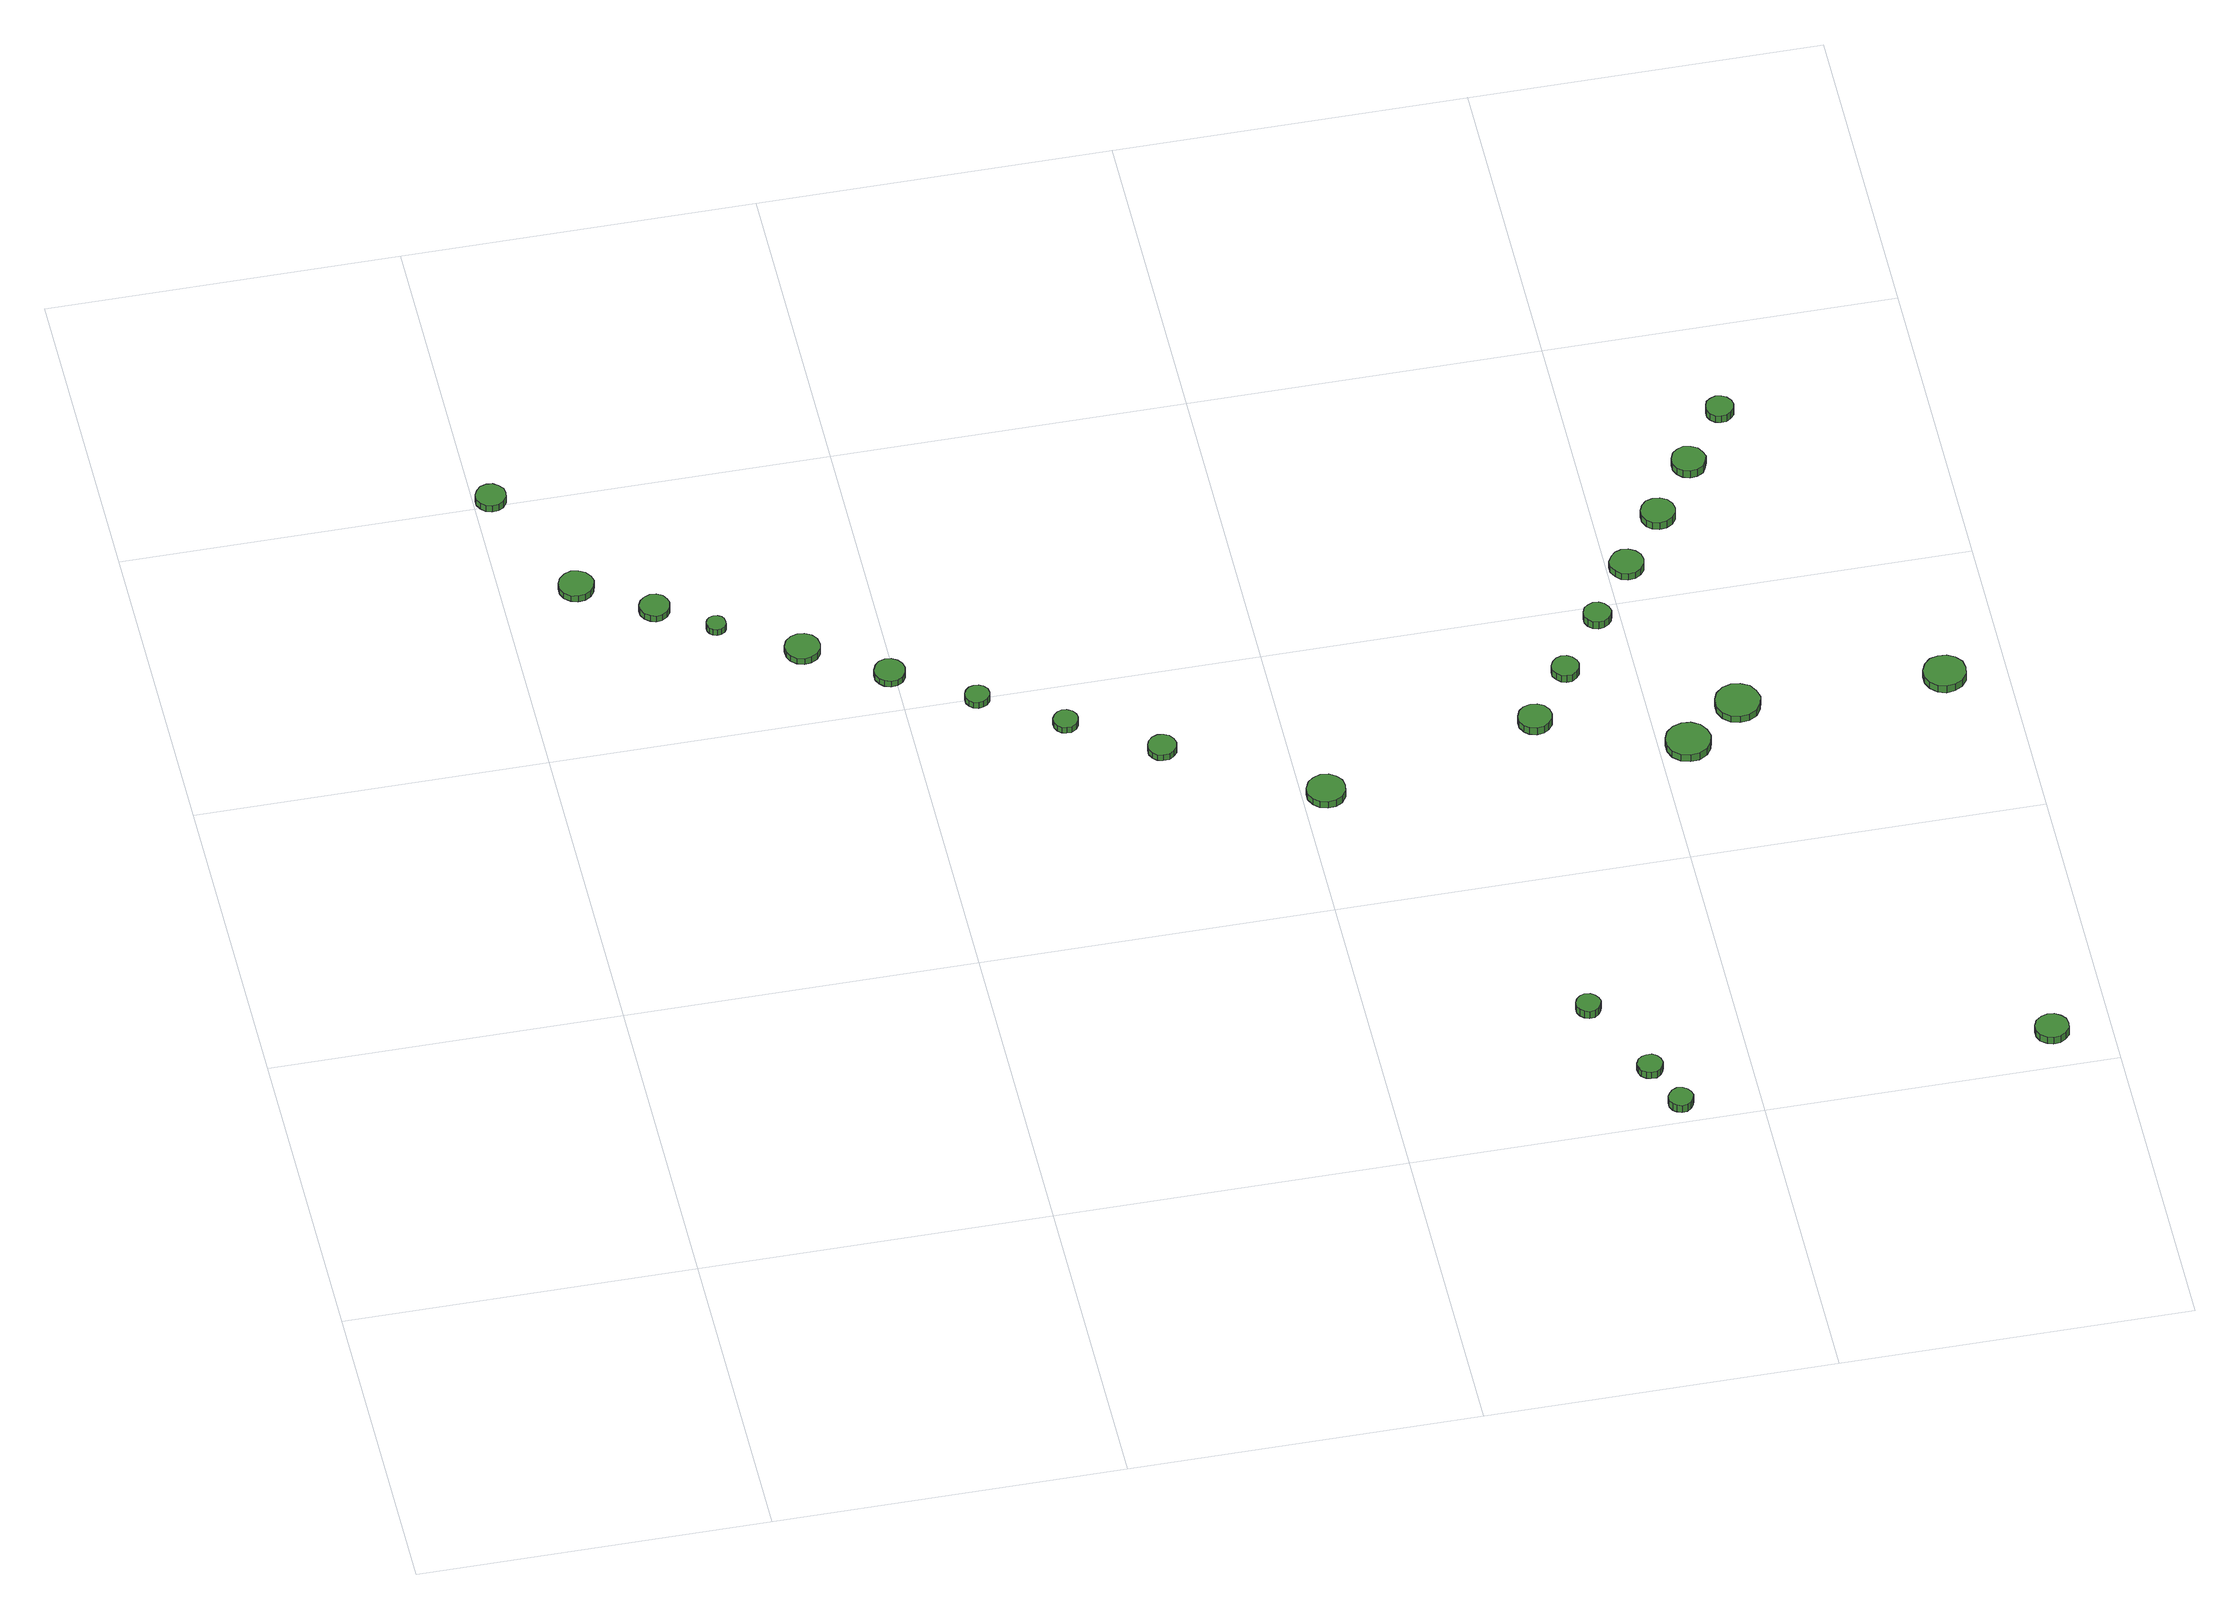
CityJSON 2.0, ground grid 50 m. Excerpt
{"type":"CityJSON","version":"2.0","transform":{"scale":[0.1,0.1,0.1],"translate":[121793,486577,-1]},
"CityObjects":{
"tree1":{"type":"SolitaryVegetationObject","attributes":{"function":"something"},"geometry":[{"type":"MultiSurface","lod":"1","boundaries":[[[0,1,2,3,4,5,6,7,8,9,10,11,12,13,14]],[[15,16,17,18,19,20,21,22,23,24,25,26,27,28,29]],[[0,29,28,1]],[[1,28,27,2]],[[2,27,26,3]],[[3,26,25,4]],[[4,25,24,5]],[[5,24,23,6]],[[6,23,22,7]],[[7,22,21,8]],[[8,21,20,9]],[[9,20,19,10]],[[10,19,18,11]],[[11,18,17,12]],[[12,17,16,13]],[[13,16,15,14]],[[14,15,29,0]]]}]},
"tree2":{"type":"SolitaryVegetationObject","attributes":{"function":"something"},"geometry":[{"type":"MultiSurface","lod":"1","boundaries":[[[30,31,32,33,34,35,36,37,38,39,40,41,42,43,44]],[[45,46,47,48,49,50,51,52,53,54,55,56,57,58,59]],[[30,59,58,31]],[[31,58,57,32]],[[32,57,56,33]],[[33,56,55,34]],[[34,55,54,35]],[[35,54,53,36]],[[36,53,52,37]],[[37,52,51,38]],[[38,51,50,39]],[[39,50,49,40]],[[40,49,48,41]],[[41,48,47,42]],[[42,47,46,43]],[[43,46,45,44]],[[44,45,59,30]]]}]},
"tree3":{"type":"SolitaryVegetationObject","attributes":{"function":"something"},"geometry":[{"type":"MultiSurface","lod":"1","boundaries":[[[60,61,62,63,64,65,66,67,68,69,70,71,72,73,74]],[[75,76,77,78,79,80,81,82,83,84,85,86,87,88,89]],[[60,89,88,61]],[[61,88,87,62]],[[62,87,86,63]],[[63,86,85,64]],[[64,85,84,65]],[[65,84,83,66]],[[66,83,82,67]],[[67,82,81,68]],[[68,81,80,69]],[[69,80,79,70]],[[70,79,78,71]],[[71,78,77,72]],[[72,77,76,73]],[[73,76,75,74]],[[74,75,89,60]]]}]},
"tree4":{"type":"SolitaryVegetationObject","attributes":{"function":"something"},"geometry":[{"type":"MultiSurface","lod":"1","boundaries":[[[90,91,92,93,94,95,96,97,98,99,100,101,102,103,104]],[[105,106,107,108,109,110,111,112,113,114,115,116,117,118,119]],[[90,119,118,91]],[[91,118,117,92]],[[92,117,116,93]],[[93,116,115,94]],[[94,115,114,95]],[[95,114,113,96]],[[96,113,112,97]],[[97,112,111,98]],[[98,111,110,99]],[[99,110,109,100]],[[100,109,108,101]],[[101,108,107,102]],[[102,107,106,103]],[[103,106,105,104]],[[104,105,119,90]]]}]},
"tree5":{"type":"SolitaryVegetationObject","attributes":{"function":"something"},"geometry":[{"type":"MultiSurface","lod":"1","boundaries":[[[120,121,122,123,124,125,126,127,128,129,130,131,132,133,134]],[[135,136,137,138,139,140,141,142,143,144,145,146,147,148,149]],[[120,149,148,121]],[[121,148,147,122]],[[122,147,146,123]],[[123,146,145,124]],[[124,145,144,125]],[[125,144,143,126]],[[126,143,142,127]],[[127,142,141,128]],[[128,141,140,129]],[[129,140,139,130]],[[130,139,138,131]],[[131,138,137,132]],[[132,137,136,133]],[[133,136,135,134]],[[134,135,149,120]]]}]},
"tree6":{"type":"SolitaryVegetationObject","attributes":{"function":"something"},"geometry":[{"type":"MultiSurface","lod":"1","boundaries":[[[150,151,152,153,154,155,156,157,158,159,160,161,162,163,164]],[[165,166,167,168,169,170,171,172,173,174,175,176,177,178,179]],[[150,179,178,151]],[[151,178,177,152]],[[152,177,176,153]],[[153,176,175,154]],[[154,175,174,155]],[[155,174,173,156]],[[156,173,172,157]],[[157,172,171,158]],[[158,171,170,159]],[[159,170,169,160]],[[160,169,168,161]],[[161,168,167,162]],[[162,167,166,163]],[[163,166,165,164]],[[164,165,179,150]]]}]},
"tree7":{"type":"SolitaryVegetationObject","attributes":{"function":"something"},"geometry":[{"type":"MultiSurface","lod":"1","boundaries":[[[180,181,182,183,184,185,186,187,188,189,190,191,192,193,194]],[[195,196,197,198,199,200,201,202,203,204,205,206,207,208,209]],[[180,209,208,181]],[[181,208,207,182]],[[182,207,206,183]],[[183,206,205,184]],[[184,205,204,185]],[[185,204,203,186]],[[186,203,202,187]],[[187,202,201,188]],[[188,201,200,189]],[[189,200,199,190]],[[190,199,198,191]],[[191,198,197,192]],[[192,197,196,193]],[[193,196,195,194]],[[194,195,209,180]]]}]},
"tree8":{"type":"SolitaryVegetationObject","attributes":{"function":"something"},"geometry":[{"type":"MultiSurface","lod":"1","boundaries":[[[210,211,212,213,214,215,216,217,218,219,220,221,222,223,224]],[[225,226,227,228,229,230,231,232,233,234,235,236,237,238,239]],[[210,239,238,211]],[[211,238,237,212]],[[212,237,236,213]],[[213,236,235,214]],[[214,235,234,215]],[[215,234,233,216]],[[216,233,232,217]],[[217,232,231,218]],[[218,231,230,219]],[[219,230,229,220]],[[220,229,228,221]],[[221,228,227,222]],[[222,227,226,223]],[[223,226,225,224]],[[224,225,239,210]]]}]},
"tree9":{"type":"SolitaryVegetationObject","attributes":{"function":"something"},"geometry":[{"type":"MultiSurface","lod":"1","boundaries":[[[240,241,242,243,244,245,246,247,248,249,250,251,252,253,254]],[[255,256,257,258,259,260,261,262,263,264,265,266,267,268,269]],[[240,269,268,241]],[[241,268,267,242]],[[242,267,266,243]],[[243,266,265,244]],[[244,265,264,245]],[[245,264,263,246]],[[246,263,262,247]],[[247,262,261,248]],[[248,261,260,249]],[[249,260,259,250]],[[250,259,258,251]],[[251,258,257,252]],[[252,257,256,253]],[[253,256,255,254]],[[254,255,269,240]]]}]},
"tree10":{"type":"SolitaryVegetationObject","attributes":{"function":"something"},"geometry":[{"type":"MultiSurface","lod":"1","boundaries":[[[270,271,272,273,274,275,276,277,278,279,280,281,282,283,284]],[[285,286,287,288,289,290,291,292,293,294,295,296,297,298,299]],[[270,299,298,271]],[[271,298,297,272]],[[272,297,296,273]],[[273,296,295,274]],[[274,295,294,275]],[[275,294,293,276]],[[276,293,292,277]],[[277,292,291,278]],[[278,291,290,279]],[[279,290,289,280]],[[280,289,288,281]],[[281,288,287,282]],[[282,287,286,283]],[[283,286,285,284]],[[284,285,299,270]]]}]},
"tree11":{"type":"SolitaryVegetationObject","attributes":{"function":"something"},"geometry":[{"type":"MultiSurface","lod":"1","boundaries":[[[300,301,302,303,304,305,306,307,308,309,310,311,312,313,314]],[[315,316,317,318,319,320,321,322,323,324,325,326,327,328,329]],[[300,329,328,301]],[[301,328,327,302]],[[302,327,326,303]],[[303,326,325,304]],[[304,325,324,305]],[[305,324,323,306]],[[306,323,322,307]],[[307,322,321,308]],[[308,321,320,309]],[[309,320,319,310]],[[310,319,318,311]],[[311,318,317,312]],[[312,317,316,313]],[[313,316,315,314]],[[314,315,329,300]]]}]},
"tree12":{"type":"SolitaryVegetationObject","attributes":{"function":"something"},"geometry":[{"type":"MultiSurface","lod":"1","boundaries":[[[330,331,332,333,334,335,336,337,338,339,340,341,342,343,344]],[[345,346,347,348,349,350,351,352,353,354,355,356,357,358,359]],[[330,359,358,331]],[[331,358,357,332]],[[332,357,356,333]],[[333,356,355,334]],[[334,355,354,335]],[[335,354,353,336]],[[336,353,352,337]],[[337,352,351,338]],[[338,351,350,339]],[[339,350,349,340]],[[340,349,348,341]],[[341,348,347,342]],[[342,347,346,343]],[[343,346,345,344]],[[344,345,359,330]]]}]},
"tree13":{"type":"SolitaryVegetationObject","attributes":{"function":"something"},"geometry":[{"type":"MultiSurface","lod":"1","boundaries":[[[360,361,362,363,364,365,366,367,368,369,370,371,372,373,374]],[[375,376,377,378,379,380,381,382,383,384,385,386,387,388,389]],[[360,389,388,361]],[[361,388,387,362]],[[362,387,386,363]],[[363,386,385,364]],[[364,385,384,365]],[[365,384,383,366]],[[366,383,382,367]],[[367,382,381,368]],[[368,381,380,369]],[[369,380,379,370]],[[370,379,378,371]],[[371,378,377,372]],[[372,377,376,373]],[[373,376,375,374]],[[374,375,389,360]]]}]},
"tree14":{"type":"SolitaryVegetationObject","attributes":{"function":"something"},"geometry":[{"type":"MultiSurface","lod":"1","boundaries":[[[390,391,392,393,394,395,396,397,398,399,400,401,402,403,404]],[[405,406,407,408,409,410,411,412,413,414,415,416,417,418,419]],[[390,419,418,391]],[[391,418,417,392]],[[392,417,416,393]],[[393,416,415,394]],[[394,415,414,395]],[[395,414,413,396]],[[396,413,412,397]],[[397,412,411,398]],[[398,411,410,399]],[[399,410,409,400]],[[400,409,408,401]],[[401,408,407,402]],[[402,407,406,403]],[[403,406,405,404]],[[404,405,419,390]]]}]},
"tree15":{"type":"SolitaryVegetationObject","attributes":{"function":"something"},"geometry":[{"type":"MultiSurface","lod":"1","boundaries":[[[420,421,422,423,424,425,426,427,428,429,430,431,432,433,434]],[[435,436,437,438,439,440,441,442,443,444,445,446,447,448,449]],[[420,449,448,421]],[[421,448,447,422]],[[422,447,446,423]],[[423,446,445,424]],[[424,445,444,425]],[[425,444,443,426]],[[426,443,442,427]],[[427,442,441,428]],[[428,441,440,429]],[[429,440,439,430]],[[430,439,438,431]],[[431,438,437,432]],[[432,437,436,433]],[[433,436,435,434]],[[434,435,449,420]]]}]},
"tree16":{"type":"SolitaryVegetationObject","attributes":{"function":"something"},"geometry":[{"type":"MultiSurface","lod":"1","boundaries":[[[450,451,452,453,454,455,456,457,458,459,460,461,462,463,464]],[[465,466,467,468,469,470,471,472,473,474,475,476,477,478,479]],[[450,479,478,451]],[[451,478,477,452]],[[452,477,476,453]],[[453,476,475,454]],[[454,475,474,455]],[[455,474,473,456]],[[456,473,472,457]],[[457,472,471,458]],[[458,471,470,459]],[[459,470,469,460]],[[460,469,468,461]],[[461,468,467,462]],[[462,467,466,463]],[[463,466,465,464]],[[464,465,479,450]]]}]},
"tree17":{"type":"SolitaryVegetationObject","attributes":{"function":"something"},"geometry":[{"type":"MultiSurface","lod":"1","boundaries":[[[480,481,482,483,484,485,486,487,488,489,490,491,492,493,494]],[[495,496,497,498,499,500,501,502,503,504,505,506,507,508,509]],[[480,509,508,481]],[[481,508,507,482]],[[482,507,506,483]],[[483,506,505,484]],[[484,505,504,485]],[[485,504,503,486]],[[486,503,502,487]],[[487,502,501,488]],[[488,501,500,489]],[[489,500,499,490]],[[490,499,498,491]],[[491,498,497,492]],[[492,497,496,493]],[[493,496,495,494]],[[494,495,509,480]]]}]},
"tree18":{"type":"SolitaryVegetationObject","attributes":{"function":"something"},"geometry":[{"type":"MultiSurface","lod":"1","boundaries":[[[510,511,512,513,514,515,516,517,518,519,520,521,522,523,524]],[[525,526,527,528,529,530,531,532,533,534,535,536,537,538,539]],[[510,539,538,511]],[[511,538,537,512]],[[512,537,536,513]],[[513,536,535,514]],[[514,535,534,515]],[[515,534,533,516]],[[516,533,532,517]],[[517,532,531,518]],[[518,531,530,519]],[[519,530,529,520]],[[520,529,528,521]],[[521,528,527,522]],[[522,527,526,523]],[[523,526,525,524]],[[524,525,539,510]]]}]},
"tree19":{"type":"SolitaryVegetationObject","attributes":{"function":"something"},"geometry":[{"type":"MultiSurface","lod":"1","boundaries":[[[540,541,542,543,544,545,546,547,548,549,550,551,552,553,554]],[[555,556,557,558,559,560,561,562,563,564,565,566,567,568,569]],[[540,569,568,541]],[[541,568,567,542]],[[542,567,566,543]],[[543,566,565,544]],[[544,565,564,545]],[[545,564,563,546]],[[546,563,562,547]],[[547,562,561,548]],[[548,561,560,549]],[[549,560,559,550]],[[550,559,558,551]],[[551,558,557,552]],[[552,557,556,553]],[[553,556,555,554]],[[554,555,569,540]]]}]},
"tree20":{"type":"SolitaryVegetationObject","attributes":{"function":"something"},"geometry":[{"type":"MultiSurface","lod":"1","boundaries":[[[570,571,572,573,574,575,576,577,578,579,580,581,582,583,584]],[[585,586,587,588,589,590,591,592,593,594,595,596,597,598,599]],[[570,599,598,571]],[[571,598,597,572]],[[572,597,596,573]],[[573,596,595,574]],[[574,595,594,575]],[[575,594,593,576]],[[576,593,592,577]],[[577,592,591,578]],[[578,591,590,579]],[[579,590,589,580]],[[580,589,588,581]],[[581,588,587,582]],[[582,587,586,583]],[[583,586,585,584]],[[584,585,599,570]]]}]},
"tree21":{"type":"SolitaryVegetationObject","attributes":{"function":"something"},"geometry":[{"type":"MultiSurface","lod":"1","boundaries":[[[600,601,602,603,604,605,606,607,608,609,610,611,612,613,614]],[[615,616,617,618,619,620,621,622,623,624,625,626,627,628,629]],[[600,629,628,601]],[[601,628,627,602]],[[602,627,626,603]],[[603,626,625,604]],[[604,625,624,605]],[[605,624,623,606]],[[606,623,622,607]],[[607,622,621,608]],[[608,621,620,609]],[[609,620,619,610]],[[610,619,618,611]],[[611,618,617,612]],[[612,617,616,613]],[[613,616,615,614]],[[614,615,629,600]]]}]},
"tree22":{"type":"SolitaryVegetationObject","attributes":{"function":"something"},"geometry":[{"type":"MultiSurface","lod":"1","boundaries":[[[630,631,632,633,634,635,636,637,638,639,640,641,642,643,644]],[[645,646,647,648,649,650,651,652,653,654,655,656,657,658,659]],[[630,659,658,631]],[[631,658,657,632]],[[632,657,656,633]],[[633,656,655,634]],[[634,655,654,635]],[[635,654,653,636]],[[636,653,652,637]],[[637,652,651,638]],[[638,651,650,639]],[[639,650,649,640]],[[640,649,648,641]],[[641,648,647,642]],[[642,647,646,643]],[[643,646,645,644]],[[644,645,659,630]]]}]},
"tree23":{"type":"SolitaryVegetationObject","attributes":{"function":"something"},"geometry":[{"type":"MultiSurface","lod":"1","boundaries":[[[660,661,662,663,664,665,666,667,668,669,670,671,672,673,674]],[[675,676,677,678,679,680,681,682,683,684,685,686,687,688,689]],[[660,689,688,661]],[[661,688,687,662]],[[662,687,686,663]],[[663,686,685,664]],[[664,685,684,665]],[[665,684,683,666]],[[666,683,682,667]],[[667,682,681,668]],[[668,681,680,669]],[[669,680,679,670]],[[670,679,678,671]],[[671,678,677,672]],[[672,677,676,673]],[[673,676,675,674]],[[674,675,689,660]]]}]},
"tree24":{"type":"SolitaryVegetationObject","attributes":{"function":"something"},"geometry":[{"type":"MultiSurface","lod":"1","boundaries":[[[690,691,692,693,694,695,696,697,698,699,700,701,702,703,704]],[[705,706,707,708,709,710,711,712,713,714,715,716,717,718,719]],[[690,719,718,691]],[[691,718,717,692]],[[692,717,716,693]],[[693,716,715,694]],[[694,715,714,695]],[[695,714,713,696]],[[696,713,712,697]],[[697,712,711,698]],[[698,711,710,699]],[[699,710,709,700]],[[700,709,708,701]],[[701,708,707,702]],[[702,707,706,703]],[[703,706,705,704]],[[704,705,719,690]]]}]}
},
"vertices":[
[45,1508,20],[44,1517,20],[38,1524,20],[31,1529,20],[22,1530,20],[13,1527,20],[7,1521,20],[3,1513,20],[3,1504,20],[7,1496,20],[13,1490,20],[22,1487,20],[31,1488,20],[38,1492,20],[44,1500,20],[44,1500,8],[38,1492,8],[31,1488,8],[22,1487,8],[13,1490,8],[7,1496,8],[3,1504,8],[3,1513,8],[7,1521,8],[13,1527,8],[22,1530,8],[31,1529,8],[38,1524,8],[44,1517,8],[45,1508,8],
[130,1318,19],[127,1328,19],[121,1336,19],[112,1341,19],[102,1343,19],[92,1339,19],[84,1332,19],[80,1323,19],[80,1312,19],[84,1303,19],[92,1296,19],[102,1293,19],[112,1294,19],[121,1299,19],[127,1307,19],[127,1307,8],[121,1299,8],[112,1294,8],[102,1293,8],[92,1296,8],[84,1303,8],[80,1312,8],[80,1323,8],[84,1332,8],[92,1339,8],[102,1343,8],[112,1341,8],[121,1336,8],[127,1328,8],[130,1318,8],
[223,1255,19],[221,1263,19],[216,1271,19],[208,1275,19],[199,1276,19],[191,1273,19],[184,1267,19],[180,1259,19],[180,1250,19],[184,1242,19],[191,1236,19],[199,1233,19],[208,1234,19],[216,1239,19],[221,1246,19],[221,1246,8],[216,1239,8],[208,1234,8],[199,1233,8],[191,1236,8],[184,1242,8],[180,1250,8],[180,1259,8],[184,1267,8],[191,1273,8],[199,1276,8],[208,1275,8],[216,1271,8],[221,1263,8],[223,1255,8],
[291,1204,19],[290,1210,19],[287,1214,19],[282,1217,19],[276,1218,19],[270,1216,19],[266,1212,19],[264,1207,19],[264,1201,19],[266,1196,19],[270,1192,19],[276,1190,19],[282,1191,19],[287,1194,19],[290,1198,19],[290,1198,8],[287,1194,8],[282,1191,8],[276,1190,8],[270,1192,8],[266,1196,8],[264,1201,8],[264,1207,8],[266,1212,8],[270,1216,8],[276,1218,8],[282,1217,8],[287,1214,8],[290,1210,8],[291,1204,8],
[409,1135,19],[407,1146,19],[401,1154,19],[392,1159,19],[382,1160,19],[372,1157,19],[364,1150,19],[360,1141,19],[360,1130,19],[364,1121,19],[372,1114,19],[382,1111,19],[392,1112,19],[401,1117,19],[407,1125,19],[407,1125,8],[401,1117,8],[392,1112,8],[382,1111,8],[372,1114,8],[364,1121,8],[360,1130,8],[360,1141,8],[364,1150,8],[372,1157,8],[382,1160,8],[392,1159,8],[401,1154,8],[407,1146,8],[409,1135,8],
[514,1066,19],[512,1075,19],[507,1082,19],[499,1087,19],[490,1088,19],[481,1085,19],[475,1079,19],[471,1070,19],[471,1061,19],[475,1053,19],[481,1047,19],[490,1044,19],[499,1045,19],[507,1049,19],[512,1057,19],[512,1057,8],[507,1049,8],[499,1045,8],[490,1044,8],[481,1047,8],[475,1053,8],[471,1061,8],[471,1070,8],[475,1079,8],[481,1085,8],[490,1088,8],[499,1087,8],[507,1082,8],[512,1075,8],[514,1066,8],
[618,996,19],[617,1003,19],[612,1009,19],[606,1012,19],[599,1013,19],[592,1011,19],[587,1006,19],[584,1000,19],[584,992,19],[587,986,19],[592,981,19],[599,979,19],[606,980,19],[612,983,19],[617,989,19],[617,989,8],[612,983,8],[606,980,8],[599,979,8],[592,981,8],[587,986,8],[584,992,8],[584,1000,8],[587,1006,8],[592,1011,8],[599,1013,8],[606,1012,8],[612,1009,8],[617,1003,8],[618,996,8],
[728,924,19],[726,931,19],[722,937,19],[715,941,19],[708,942,19],[701,939,19],[696,934,19],[693,928,19],[693,920,19],[696,914,19],[701,909,19],[708,907,19],[715,907,19],[722,911,19],[726,917,19],[726,917,8],[722,911,8],[715,907,8],[708,907,8],[701,909,8],[696,914,8],[693,920,8],[693,928,8],[696,934,8],[701,939,8],[708,942,8],[715,941,8],[722,937,8],[726,931,8],[728,924,8],
[850,848,19],[848,856,19],[843,863,19],[836,867,19],[827,868,19],[819,865,19],[813,859,19],[810,852,19],[810,843,19],[813,836,19],[819,830,19],[827,828,19],[836,828,19],[843,833,19],[848,839,19],[848,839,8],[843,833,8],[836,828,8],[827,828,8],[819,830,8],[813,836,8],[810,843,8],[810,852,8],[813,859,8],[819,865,8],[827,868,8],[836,867,8],[843,863,8],[848,856,8],[850,848,8],
[1059,713,26],[1057,724,26],[1050,733,26],[1041,739,26],[1029,740,26],[1018,736,26],[1010,729,26],[1005,718,26],[1005,707,26],[1010,697,26],[1018,689,26],[1029,686,26],[1041,687,26],[1050,692,26],[1057,702,26],[1057,702,14],[1050,692,14],[1041,687,14],[1029,686,14],[1018,689,14],[1010,697,14],[1005,707,14],[1005,718,14],[1010,729,14],[1018,736,14],[1029,740,14],[1041,739,14],[1050,733,14],[1057,724,14],[1059,713,14],
[1317,227,32],[1315,234,32],[1311,240,32],[1305,244,32],[1297,245,32],[1290,242,32],[1285,237,32],[1282,231,32],[1282,223,32],[1285,217,32],[1290,212,32],[1297,209,32],[1305,210,32],[1311,214,32],[1315,220,32],[1315,220,19],[1311,214,19],[1305,210,19],[1297,209,19],[1290,212,19],[1285,217,19],[1282,223,19],[1282,231,19],[1285,237,19],[1290,242,19],[1297,245,19],[1305,244,19],[1311,240,19],[1315,234,19],[1317,227,19],
[1377,97,29],[1375,105,29],[1371,111,29],[1365,115,29],[1357,115,29],[1350,113,29],[1344,108,29],[1341,101,29],[1341,94,29],[1344,87,29],[1350,82,29],[1357,80,29],[1365,80,29],[1371,84,29],[1375,90,29],[1375,90,17],[1371,84,17],[1365,80,17],[1357,80,17],[1350,82,17],[1344,87,17],[1341,94,17],[1341,101,17],[1344,108,17],[1350,113,17],[1357,115,17],[1365,115,17],[1371,111,17],[1375,105,17],[1377,97,17],
[1405,25,30],[1403,32,30],[1399,38,30],[1393,42,30],[1385,43,30],[1378,40,30],[1373,35,30],[1370,29,30],[1370,21,30],[1373,14,30],[1378,10,30],[1385,7,30],[1393,8,30],[1399,12,30],[1403,18,30],[1403,18,17],[1399,12,17],[1393,8,17],[1385,7,17],[1378,10,17],[1373,14,17],[1370,21,17],[1370,29,17],[1373,35,17],[1378,40,17],[1385,43,17],[1393,42,17],[1399,38,17],[1403,32,17],[1405,25,17],
[1365,787,29],[1363,797,29],[1357,805,29],[1349,810,29],[1339,811,29],[1329,808,29],[1322,802,29],[1318,792,29],[1318,782,29],[1322,773,29],[1329,767,29],[1339,764,29],[1349,765,29],[1357,770,29],[1363,778,29],[1363,778,16],[1357,770,16],[1349,765,16],[1339,764,16],[1329,767,16],[1322,773,16],[1318,782,16],[1318,792,16],[1322,802,16],[1329,808,16],[1339,811,16],[1349,810,16],[1357,805,16],[1363,797,16],[1365,787,16],
[1422,876,27],[1420,884,27],[1415,891,27],[1408,895,27],[1400,896,27],[1393,893,27],[1387,888,27],[1383,880,27],[1383,872,27],[1387,865,27],[1393,859,27],[1400,857,27],[1408,857,27],[1415,862,27],[1420,868,27],[1420,868,14],[1415,862,14],[1408,857,14],[1400,857,14],[1393,859,14],[1387,865,14],[1383,872,14],[1383,880,14],[1387,888,14],[1393,893,14],[1400,896,14],[1408,895,14],[1415,891,14],[1420,884,14],[1422,876,14],
[1570,699,31],[1567,712,31],[1560,723,31],[1548,730,31],[1535,731,31],[1522,727,31],[1512,718,31],[1507,706,31],[1507,693,31],[1512,681,31],[1522,672,31],[1535,668,31],[1548,669,31],[1560,676,31],[1567,686,31],[1567,686,18],[1560,676,18],[1548,669,18],[1535,668,18],[1522,672,18],[1512,681,18],[1507,693,18],[1507,706,18],[1512,718,18],[1522,727,18],[1535,731,18],[1548,730,18],[1560,723,18],[1567,712,18],[1570,699,18],
[1487,971,24],[1485,979,24],[1480,986,24],[1473,990,24],[1465,991,24],[1457,988,24],[1451,983,24],[1448,975,24],[1448,967,24],[1451,960,24],[1457,954,24],[1465,952,24],[1473,953,24],[1480,957,24],[1485,963,24],[1485,963,11],[1480,957,11],[1473,953,11],[1465,952,11],[1457,954,11],[1451,960,11],[1448,967,11],[1448,975,11],[1451,983,11],[1457,988,11],[1465,991,11],[1473,990,11],[1480,986,11],[1485,979,11],[1487,971,11],
[1551,1061,22],[1549,1071,22],[1543,1079,22],[1534,1084,22],[1524,1085,22],[1515,1082,22],[1508,1075,22],[1503,1066,22],[1503,1056,22],[1508,1047,22],[1515,1040,22],[1524,1037,22],[1534,1038,22],[1543,1043,22],[1549,1051,22],[1549,1051,10],[1543,1043,10],[1534,1038,10],[1524,1037,10],[1515,1040,10],[1508,1047,10],[1503,1056,10],[1503,1066,10],[1508,1075,10],[1515,1082,10],[1524,1085,10],[1534,1084,10],[1543,1079,10],[1549,1071,10],[1551,1061,10],
[1652,759,31],[1649,772,31],[1642,783,31],[1630,789,31],[1617,791,31],[1604,787,31],[1594,778,31],[1589,766,31],[1589,752,31],[1594,740,31],[1604,731,31],[1617,727,31],[1630,728,31],[1642,735,31],[1649,746,31],[1649,746,19],[1642,735,19],[1630,728,19],[1617,727,19],[1604,731,19],[1594,740,19],[1589,752,19],[1589,766,19],[1594,778,19],[1604,787,19],[1617,791,19],[1630,789,19],[1642,783,19],[1649,772,19],[1652,759,19],
[1614,1151,20],[1612,1161,20],[1606,1169,20],[1597,1174,20],[1587,1175,20],[1577,1172,20],[1570,1165,20],[1566,1156,20],[1566,1146,20],[1570,1136,20],[1577,1130,20],[1587,1127,20],[1597,1128,20],[1606,1133,20],[1612,1141,20],[1612,1141,7],[1606,1133,7],[1597,1128,7],[1587,1127,7],[1577,1130,7],[1570,1136,7],[1566,1146,7],[1566,1156,7],[1570,1165,7],[1577,1172,7],[1587,1175,7],[1597,1174,7],[1606,1169,7],[1612,1161,7],[1614,1151,7],
[1941,67,18],[1939,77,18],[1933,84,18],[1925,89,18],[1915,90,18],[1906,87,18],[1898,81,18],[1894,72,18],[1894,62,18],[1898,53,18],[1906,47,18],[1915,44,18],[1925,45,18],[1933,50,18],[1939,57,18],[1939,57,5],[1933,50,5],[1925,45,5],[1915,44,5],[1906,47,5],[1898,53,5],[1894,62,5],[1894,72,5],[1898,81,5],[1906,87,5],[1915,90,5],[1925,89,5],[1933,84,5],[1939,77,5],[1941,67,5],
[1676,1240,20],[1673,1250,20],[1668,1258,20],[1659,1263,20],[1649,1265,20],[1639,1261,20],[1632,1255,20],[1628,1245,20],[1628,1235,20],[1632,1226,20],[1639,1219,20],[1649,1216,20],[1659,1217,20],[1668,1222,20],[1673,1231,20],[1673,1231,7],[1668,1222,7],[1659,1217,7],[1649,1216,7],[1639,1219,7],[1632,1226,7],[1628,1235,7],[1628,1245,7],[1632,1255,7],[1639,1261,7],[1649,1265,7],[1659,1263,7],[1668,1258,7],[1673,1250,7],[1676,1240,7],
[1734,1331,20],[1732,1339,20],[1727,1346,20],[1720,1350,20],[1712,1351,20],[1704,1348,20],[1698,1343,20],[1695,1335,20],[1695,1327,20],[1698,1320,20],[1704,1314,20],[1712,1312,20],[1720,1312,20],[1727,1317,20],[1732,1323,20],[1732,1323,7],[1727,1317,7],[1720,1312,7],[1712,1312,7],[1704,1314,7],[1698,1320,7],[1695,1327,7],[1695,1335,7],[1698,1343,7],[1704,1348,7],[1712,1351,7],[1720,1350,7],[1727,1346,7],[1732,1339,7],[1734,1331,7],
[1941,761,26],[1939,774,26],[1931,784,26],[1920,790,26],[1908,791,26],[1896,788,26],[1887,779,26],[1882,768,26],[1882,755,26],[1887,744,26],[1896,735,26],[1908,731,26],[1920,733,26],[1931,739,26],[1939,749,26],[1939,749,13],[1931,739,13],[1920,733,13],[1908,731,13],[1896,735,13],[1887,744,13],[1882,755,13],[1882,768,13],[1887,779,13],[1896,788,13],[1908,791,13],[1920,790,13],[1931,784,13],[1939,774,13],[1941,761,13]
]}
